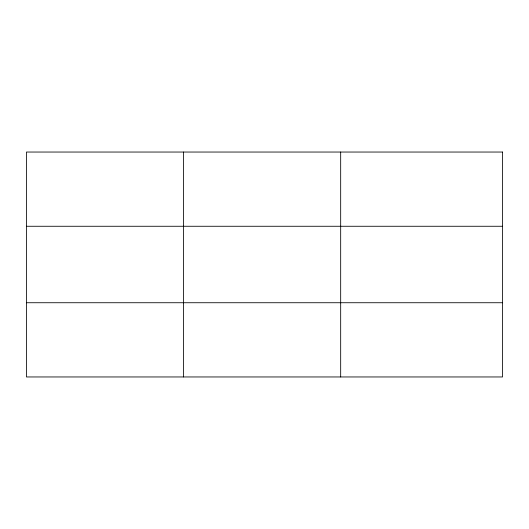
<?xml version="1.0" encoding="UTF-8"?>
<svg xmlns="http://www.w3.org/2000/svg" width="529" height="529" viewBox="0 0 529 529"><rect width="100%" height="100%" fill="white"/><g stroke="black" fill="none" stroke-linecap="round" stroke-linejoin="round"><path stroke-width="0.79" d="M183.563 376.959L183.563 152.041M340.676 376.959L340.676 152.041M26.45 226.267L502.55 226.267M26.45 302.733L502.55 302.733M502.55 152.041L502.55 376.959L26.45 376.959L26.45 152.041L502.55 152.041"/></g></svg>
